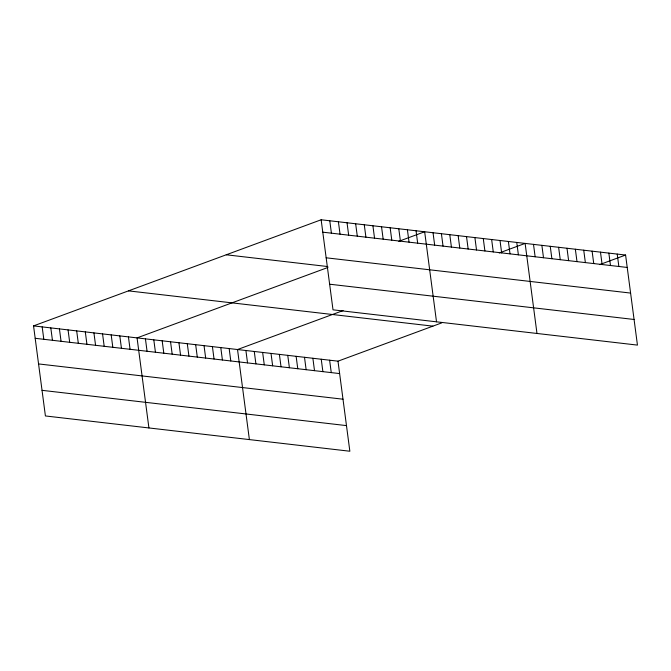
<?xml version="1.0" encoding="UTF-8"?>
<svg xmlns="http://www.w3.org/2000/svg" width="671" height="671" viewBox="0 0 671 671"><rect width="100%" height="100%" fill="white"/><g stroke="black" fill="none" stroke-linecap="round" stroke-linejoin="round"><path stroke-width="1.01" d="M33.55 325.896L337.991 361.174L349.851 451.231L45.41 415.953L33.55 325.896L321.149 219.769L625.59 255.047L637.45 345.104L333.009 309.826L321.149 219.769M327.976 267.444L137.06 337.89L148.92 427.947M398.775 241.317L424.659 231.763L436.519 321.82M343.099 310.572L237.526 349.532L249.386 439.589M499.241 252.959L525.125 243.405L536.985 333.462M337.991 361.174L441.786 322.868M599.706 264.592L625.59 255.047M322.785 232.174L627.226 267.452M326.156 257.798L630.597 293.076M226.244 254.787L327.834 266.563M329.637 284.202L634.078 319.48M128.455 290.87L432.904 326.148M35.186 338.301L339.627 373.579M38.557 363.925L342.998 399.203M42.03 390.329L346.471 425.607M617.219 254.074L618.855 266.479M608.849 253.101L610.484 265.506M600.478 252.137L602.113 264.542M592.107 251.164L593.734 263.569M583.736 250.191L585.364 262.596M575.357 249.226L576.993 261.631M566.987 248.253L568.622 260.658M558.616 247.28L560.251 259.685M550.245 246.316L551.881 258.721M541.874 245.343L543.502 257.748M533.504 244.37L535.131 256.775M516.754 242.432L518.389 254.837M508.383 241.459L510.019 253.864M500.012 240.495L501.648 252.9M491.642 239.522L493.269 251.927M483.271 238.549L484.898 250.954M474.892 237.584L476.527 249.989M466.521 236.611L468.157 249.016M458.15 235.638L459.786 248.044M449.78 234.674L451.415 247.079M441.409 233.701L443.036 246.106M433.03 232.728L434.665 245.133M416.037 230.765L417.672 243.17M407.406 229.759L409.042 242.164M398.784 228.761L400.419 241.166M390.161 227.763L391.789 240.168M381.531 226.764L383.166 239.17M372.908 225.766L374.544 238.171M364.278 224.768L365.913 237.173M355.655 223.762L357.291 236.167M347.033 222.764L348.66 235.169M338.402 221.765L340.038 234.171M329.78 220.767L331.407 233.172M329.62 360.201L331.256 372.606M321.25 359.228L322.877 371.633M312.879 358.264L314.506 370.669M304.5 357.291L306.135 369.696M296.129 356.318L297.765 368.723M287.758 355.353L289.394 367.758M279.388 354.38L281.023 366.785M271.017 353.407L272.644 365.812M262.646 352.443L264.273 364.848M254.267 351.47L255.903 363.875M245.896 350.497L247.532 362.902M229.155 348.559L230.79 360.964M220.784 347.586L222.411 359.991M212.413 346.622L214.041 359.027M204.034 345.649L205.67 358.054M195.664 344.676L197.299 357.081M187.293 343.711L188.928 356.116M178.922 342.738L180.558 355.144M170.551 341.774L172.179 354.179M162.181 340.801L163.808 353.206M153.802 339.828L155.437 352.233M145.431 338.863L147.066 351.269M128.438 336.892L130.065 349.297M119.807 335.894L121.443 348.299M111.185 334.888L112.812 347.293M102.554 333.89L104.19 346.295M93.932 332.891L95.567 345.297M85.309 331.893L86.936 344.298M76.679 330.895L78.314 343.3M68.056 329.897L69.683 342.302M59.425 328.891L61.061 341.296M50.803 327.893L52.439 340.298M42.172 326.894L43.808 339.3"/></g></svg>
